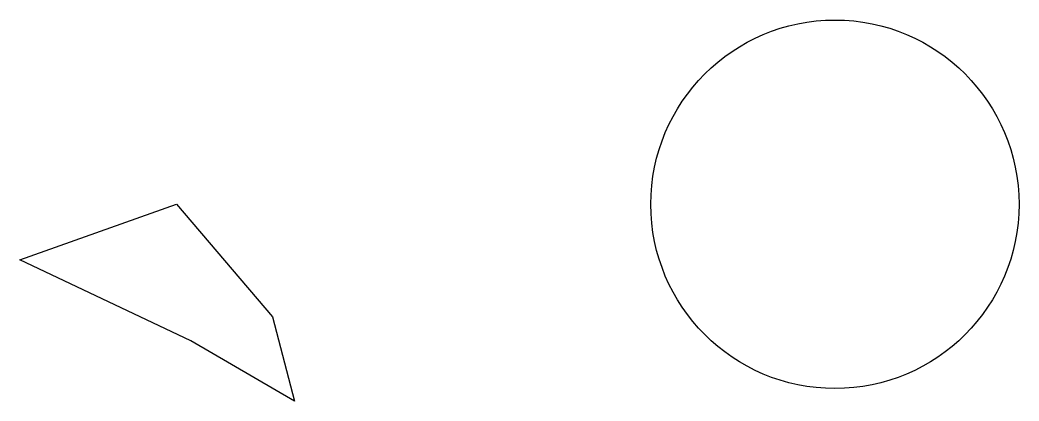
# Model space of a CAD drawing. Header units: millimetres. Extents: x 755 to 3902, y 380 to 1579.
import ezdxf

# ---------------------------------------------------------------- set-up
doc = ezdxf.new("R2010")
doc.units = ezdxf.units.MM

msp = doc.modelspace()

# ---------------------------------------------------------------- linework, layer by layer
msp.add_lwpolyline([(755.2, 824), (1248.5, 999.2), (1550.2, 644.7), (1619.5, 379.9), (1293.3, 569.4), (755.2, 824)], close=True)
msp.add_circle((3321.8, 998.9), 579.8)

doc.saveas('drawing.dxf')
